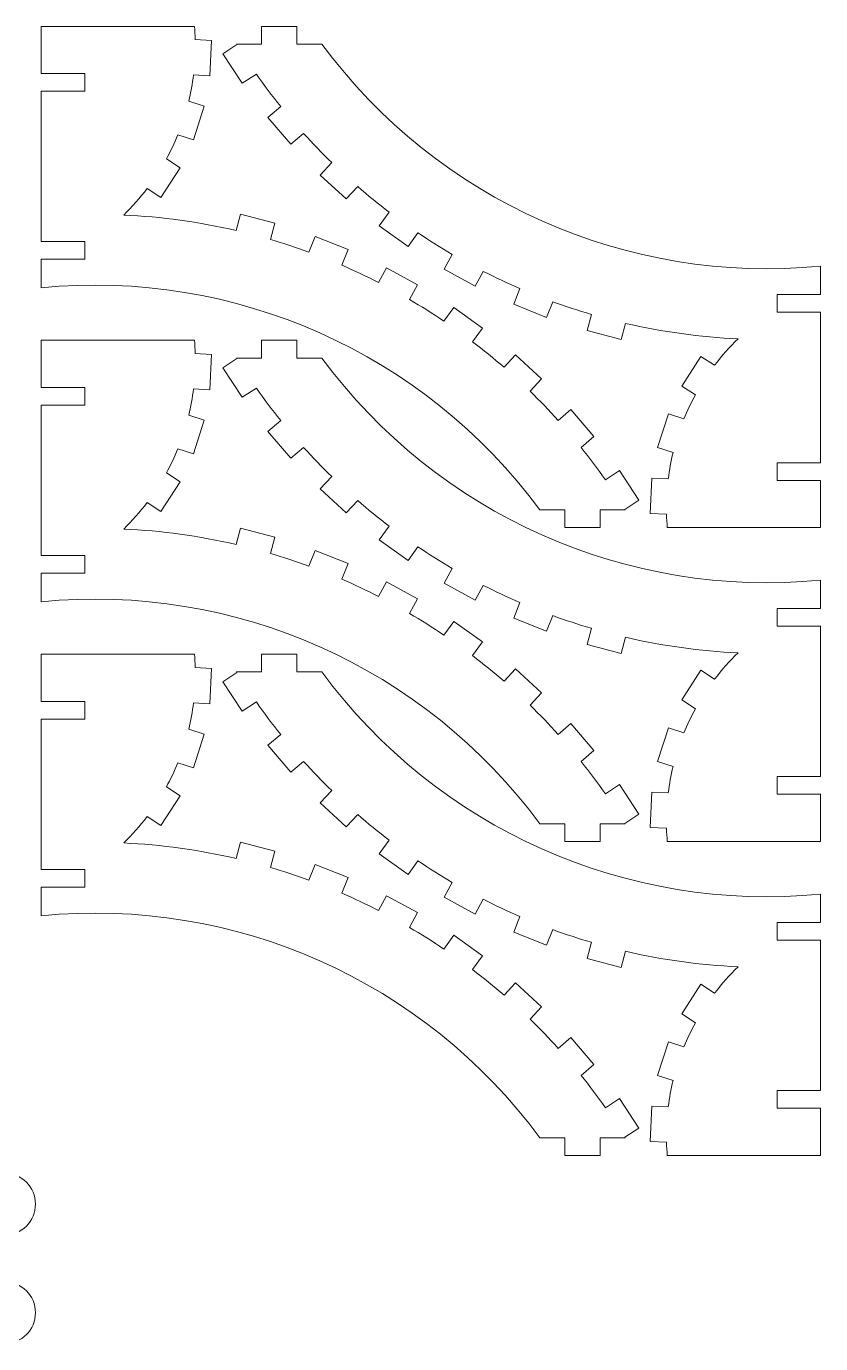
# Model space of a CAD drawing. Header units: millimetres. Extents: x -337 to 336, y -261 to 261.
# Drawn here: x 201.3 to 335.9, y 37.5 to 260.9 of the extents above; entities that cross this region are included whole.
import ezdxf

# ---------------------------------------------------------------- set-up
doc = ezdxf.new("R2010")
doc.units = ezdxf.units.MM
doc.header["$MEASUREMENT"] = 0
doc.layers.add('Camada 1', color=7, linetype='Continuous')

msp = doc.modelspace()

# ---------------------------------------------------------------- linework, layer by layer
at = {"layer": 'Camada 1', "lineweight": 20}
for points, knots in [([(203.7698, 216.5331), (236.6168, 219.7609), (268.7359, 205.4505), (288.3023, 178.8705), (288.3023, 178.8705), (288.3023, 178.8705), (292.5361, 178.8705), (292.5361, 178.8705), (292.5361, 178.8705), (292.5361, 178.8705), (292.5361, 175.8705), (292.5361, 175.8705), (292.5361, 175.8705), (292.5361, 175.8705), (298.5361, 175.8705), (298.5361, 175.8705), (298.5361, 175.8705), (298.5361, 175.8705), (298.5361, 178.8705), (298.5361, 178.8705), (298.5361, 178.8705), (298.5361, 178.8705), (302.7698, 178.8705), (302.7698, 178.8705), (302.7698, 178.8705), (302.7698, 178.8705), (302.7214, 178.9489), (302.7214, 178.9489), (302.7214, 178.9489), (302.7214, 178.9489), (305.1076, 180.5209), (305.1076, 180.5209), (305.1076, 180.5209), (305.1076, 180.5209), (301.8067, 185.5313), (301.8067, 185.5313), (301.8067, 185.5313), (301.8067, 185.5313), (299.4205, 183.9593), (299.4205, 183.9593), (299.4205, 183.9593), (298.1061, 185.836), (296.7311, 187.6694), (295.2974, 189.4567), (295.2974, 189.4567), (295.2974, 189.4567), (297.4748, 191.3073), (297.4748, 191.3073), (297.4748, 191.3073), (297.4748, 191.3073), (293.5891, 195.8791), (293.5891, 195.8791), (293.5891, 195.8791), (293.5891, 195.8791), (291.4117, 194.0285), (291.4117, 194.0285), (291.4117, 194.0285), (289.8789, 195.7314), (288.2911, 197.384), (286.6508, 198.9837), (286.6508, 198.9837), (286.6508, 198.9837), (288.5869, 201.0853), (288.5869, 201.0853), (288.5869, 201.0853), (288.5869, 201.0853), (284.1741, 205.1506), (284.1741, 205.1506), (284.1741, 205.1506), (284.1741, 205.1506), (282.2379, 203.049), (282.2379, 203.049), (282.2379, 203.049), (280.5094, 204.5529), (278.7324, 206.0002), (276.9097, 207.3885), (276.9097, 207.3885), (276.9097, 207.3885), (278.5759, 209.7099), (278.5759, 209.7099), (278.5759, 209.7099), (278.5759, 209.7099), (273.7014, 213.2084), (273.7014, 213.2084), (273.7014, 213.2084), (273.7014, 213.2084), (272.0353, 210.887), (272.0353, 210.887), (272.0353, 210.887), (270.1367, 212.1695), (268.1969, 213.3899), (266.2189, 214.5463), (266.2189, 214.5463), (266.2189, 214.5463), (267.5904, 217.0531), (267.5904, 217.0531), (267.5904, 217.0531), (267.5904, 217.0531), (262.3266, 219.9329), (262.3266, 219.9329), (262.3266, 219.9329), (262.3266, 219.9329), (260.9551, 217.426), (260.9551, 217.426), (260.9551, 217.426), (258.9147, 218.4682), (256.8408, 219.4436), (254.7369, 220.3508), (254.7369, 220.3508), (254.7369, 220.3508), (255.7934, 223.0059), (255.7934, 223.0059), (255.7934, 223.0059), (255.7934, 223.0059), (250.2185, 225.2241), (250.2185, 225.2241), (250.2185, 225.2241), (250.2185, 225.2241), (249.162, 222.5691), (249.162, 222.5691), (249.162, 222.5691), (247.01, 223.3554), (244.8329, 224.0714), (242.6343, 224.716), (242.6343, 224.716), (242.6343, 224.716), (243.36, 227.4798), (243.36, 227.4798), (243.36, 227.4798), (243.36, 227.4798), (237.5568, 229.0037), (237.5568, 229.0037), (237.5568, 229.0037), (237.5568, 229.0037), (236.831, 226.2399), (236.831, 226.2399), (236.831, 226.2399), (230.5706, 227.695), (224.1904, 228.5755), (217.7698, 228.8705), (217.7698, 228.8705), (219.2013, 230.2603), (220.5268, 231.7553), (221.7352, 233.3429), (221.7352, 233.3429), (221.7352, 233.3429), (224.0561, 231.8371), (224.0561, 231.8371), (224.0561, 231.8371), (224.0561, 231.8371), (227.3218, 236.8705), (227.3218, 236.8705), (227.3218, 236.8705), (227.3218, 236.8705), (225.0009, 238.3763), (225.0009, 238.3763), (225.0009, 238.3763), (225.7247, 239.7), (226.3732, 241.0635), (226.943, 242.4604), (226.943, 242.4604), (226.943, 242.4604), (229.5759, 241.6104), (229.5759, 241.6104), (229.5759, 241.6104), (229.5759, 241.6104), (231.4191, 247.3203), (231.4191, 247.3203), (231.4191, 247.3203), (231.4191, 247.3203), (228.7863, 248.1702), (228.7863, 248.1702), (228.7863, 248.1702), (229.1408, 249.6366), (229.4121, 251.1219), (229.5988, 252.619), (229.5988, 252.619), (229.5988, 252.619), (232.3621, 252.4834), (232.3621, 252.4834), (232.3621, 252.4834), (232.3621, 252.4834), (232.656, 258.4762), (232.656, 258.4762), (232.656, 258.4762), (232.656, 258.4762), (229.8927, 258.6118), (229.8927, 258.6118), (229.8927, 258.6118), (229.873, 259.3657), (229.8321, 260.1189), (229.7698, 260.8705), (229.7698, 260.8705), (229.7698, 260.8705), (203.7698, 260.8705), (203.7698, 260.8705), (203.7698, 260.8705), (203.7698, 260.8705), (203.7698, 252.8705), (203.7698, 252.8705), (203.7698, 252.8705), (203.7698, 252.8705), (211.1592, 252.8705), (211.1592, 252.8705), (211.1592, 252.8705), (211.1592, 252.8705), (211.1592, 249.8705), (211.1592, 249.8705), (211.1592, 249.8705), (211.1592, 249.8705), (203.7698, 249.8705), (203.7698, 249.8705), (203.7698, 249.8705), (203.7698, 246.4988), (203.7698, 243.1271), (203.7698, 239.7554), (203.7698, 239.7554), (203.7698, 239.7554), (203.7698, 234.4753), (203.7698, 234.4753), (203.7698, 234.4753), (203.7698, 234.4753), (203.7698, 233.3263), (203.7698, 233.3263), (203.7698, 233.3263), (203.7698, 233.3263), (203.7698, 229.7369), (203.7698, 229.7369), (203.7698, 229.7369), (203.7698, 229.7369), (203.7698, 228.5487), (203.7698, 228.5487), (203.7698, 228.5487), (203.7698, 228.5487), (203.7698, 227.188), (203.7698, 227.188), (203.7698, 227.188), (203.7698, 227.188), (203.7698, 225.3094), (203.7698, 225.3094), (203.7698, 225.3094), (203.7698, 225.3094), (203.7698, 224.3705), (203.7698, 224.3705), (203.7698, 224.3705), (203.7698, 224.3705), (211.1592, 224.3705), (211.1592, 224.3705), (211.1592, 224.3705), (211.1592, 224.3705), (211.1592, 221.3705), (211.1592, 221.3705), (211.1592, 221.3705), (211.1592, 221.3705), (203.7698, 221.3705), (203.7698, 221.3705), (203.7698, 221.3705), (203.7698, 221.3705), (203.7698, 216.5331), (203.7698, 216.5331)], [0, 0, 0, 0, 0.01515152, 0.01515152, 0.01515152, 0.01515152, 0.03030303, 0.03030303, 0.03030303, 0.03030303, 0.04545455, 0.04545455, 0.04545455, 0.04545455, 0.06060606, 0.06060606, 0.06060606, 0.06060606, 0.07575758, 0.07575758, 0.07575758, 0.07575758, 0.09090909, 0.09090909, 0.09090909, 0.09090909, 0.10606061, 0.10606061, 0.10606061, 0.10606061, 0.12121212, 0.12121212, 0.12121212, 0.12121212, 0.13636364, 0.13636364, 0.13636364, 0.13636364, 0.15151515, 0.15151515, 0.15151515, 0.15151515, 0.16666667, 0.16666667, 0.16666667, 0.16666667, 0.18181818, 0.18181818, 0.18181818, 0.18181818, 0.1969697, 0.1969697, 0.1969697, 0.1969697, 0.21212121, 0.21212121, 0.21212121, 0.21212121, 0.22727273, 0.22727273, 0.22727273, 0.22727273, 0.24242424, 0.24242424, 0.24242424, 0.24242424, 0.25757576, 0.25757576, 0.25757576, 0.25757576, 0.27272727, 0.27272727, 0.27272727, 0.27272727, 0.28787879, 0.28787879, 0.28787879, 0.28787879, 0.3030303, 0.3030303, 0.3030303, 0.3030303, 0.31818182, 0.31818182, 0.31818182, 0.31818182, 0.33333333, 0.33333333, 0.33333333, 0.33333333, 0.34848485, 0.34848485, 0.34848485, 0.34848485, 0.36363636, 0.36363636, 0.36363636, 0.36363636, 0.37878788, 0.37878788, 0.37878788, 0.37878788, 0.39393939, 0.39393939, 0.39393939, 0.39393939, 0.40909091, 0.40909091, 0.40909091, 0.40909091, 0.42424242, 0.42424242, 0.42424242, 0.42424242, 0.43939394, 0.43939394, 0.43939394, 0.43939394, 0.45454545, 0.45454545, 0.45454545, 0.45454545, 0.46969697, 0.46969697, 0.46969697, 0.46969697, 0.48484848, 0.48484848, 0.48484848, 0.48484848, 0.5, 0.5, 0.5, 0.5, 0.51515152, 0.51515152, 0.51515152, 0.51515152, 0.53030303, 0.53030303, 0.53030303, 0.53030303, 0.54545455, 0.54545455, 0.54545455, 0.54545455, 0.56060606, 0.56060606, 0.56060606, 0.56060606, 0.57575758, 0.57575758, 0.57575758, 0.57575758, 0.59090909, 0.59090909, 0.59090909, 0.59090909, 0.60606061, 0.60606061, 0.60606061, 0.60606061, 0.62121212, 0.62121212, 0.62121212, 0.62121212, 0.63636364, 0.63636364, 0.63636364, 0.63636364, 0.65151515, 0.65151515, 0.65151515, 0.65151515, 0.66666667, 0.66666667, 0.66666667, 0.66666667, 0.68181818, 0.68181818, 0.68181818, 0.68181818, 0.6969697, 0.6969697, 0.6969697, 0.6969697, 0.71212121, 0.71212121, 0.71212121, 0.71212121, 0.72727273, 0.72727273, 0.72727273, 0.72727273, 0.74242424, 0.74242424, 0.74242424, 0.74242424, 0.75757576, 0.75757576, 0.75757576, 0.75757576, 0.77272727, 0.77272727, 0.77272727, 0.77272727, 0.78787879, 0.78787879, 0.78787879, 0.78787879, 0.8030303, 0.8030303, 0.8030303, 0.8030303, 0.81818182, 0.81818182, 0.81818182, 0.81818182, 0.83333333, 0.83333333, 0.83333333, 0.83333333, 0.84848485, 0.84848485, 0.84848485, 0.84848485, 0.86363636, 0.86363636, 0.86363636, 0.86363636, 0.87878788, 0.87878788, 0.87878788, 0.87878788, 0.89393939, 0.89393939, 0.89393939, 0.89393939, 0.90909091, 0.90909091, 0.90909091, 0.90909091, 0.92424242, 0.92424242, 0.92424242, 0.92424242, 0.93939394, 0.93939394, 0.93939394, 0.93939394, 0.95454545, 0.95454545, 0.95454545, 0.95454545, 0.96969697, 0.96969697, 0.96969697, 0.96969697, 1, 1, 1, 1]), ([(335.9052, 220.2079), (303.0582, 216.9801), (270.9391, 231.2905), (251.3727, 257.8705), (251.3727, 257.8705), (251.3727, 257.8705), (247.1389, 257.8705), (247.1389, 257.8705), (247.1389, 257.8705), (247.1389, 257.8705), (247.1389, 260.8705), (247.1389, 260.8705), (247.1389, 260.8705), (247.1389, 260.8705), (241.1389, 260.8705), (241.1389, 260.8705), (241.1389, 260.8705), (241.1389, 260.8705), (241.1389, 257.8705), (241.1389, 257.8705), (241.1389, 257.8705), (241.1389, 257.8705), (236.9052, 257.8705), (236.9052, 257.8705), (236.9052, 257.8705), (236.9052, 257.8705), (236.9536, 257.7921), (236.9536, 257.7921), (236.9536, 257.7921), (236.9536, 257.7921), (234.5674, 256.2201), (234.5674, 256.2201), (234.5674, 256.2201), (234.5674, 256.2201), (237.8683, 251.2097), (237.8683, 251.2097), (237.8683, 251.2097), (237.8683, 251.2097), (240.2545, 252.7817), (240.2545, 252.7817), (240.2545, 252.7817), (241.5689, 250.905), (242.9439, 249.0716), (244.3776, 247.2843), (244.3776, 247.2843), (244.3776, 247.2843), (242.2002, 245.4337), (242.2002, 245.4337), (242.2002, 245.4337), (242.2002, 245.4337), (246.0859, 240.8619), (246.0859, 240.8619), (246.0859, 240.8619), (246.0859, 240.8619), (248.2633, 242.7125), (248.2633, 242.7125), (248.2633, 242.7125), (249.7961, 241.0096), (251.3839, 239.357), (253.0242, 237.7573), (253.0242, 237.7573), (253.0242, 237.7573), (251.0881, 235.6557), (251.0881, 235.6557), (251.0881, 235.6557), (251.0881, 235.6557), (255.5009, 231.5904), (255.5009, 231.5904), (255.5009, 231.5904), (255.5009, 231.5904), (257.4371, 233.692), (257.4371, 233.692), (257.4371, 233.692), (259.1656, 232.1881), (260.9426, 230.7408), (262.7653, 229.3525), (262.7653, 229.3525), (262.7653, 229.3525), (261.0991, 227.0311), (261.0991, 227.0311), (261.0991, 227.0311), (261.0991, 227.0311), (265.9736, 223.5326), (265.9736, 223.5326), (265.9736, 223.5326), (265.9736, 223.5326), (267.6397, 225.854), (267.6397, 225.854), (267.6397, 225.854), (269.5383, 224.5715), (271.4781, 223.3511), (273.4561, 222.1947), (273.4561, 222.1947), (273.4561, 222.1947), (272.0846, 219.6879), (272.0846, 219.6879), (272.0846, 219.6879), (272.0846, 219.6879), (277.3484, 216.8081), (277.3484, 216.8081), (277.3484, 216.8081), (277.3484, 216.8081), (278.7199, 219.315), (278.7199, 219.315), (278.7199, 219.315), (280.7603, 218.2728), (282.8342, 217.2974), (284.9381, 216.3902), (284.9381, 216.3902), (284.9381, 216.3902), (283.8816, 213.7351), (283.8816, 213.7351), (283.8816, 213.7351), (283.8816, 213.7351), (289.4565, 211.5169), (289.4565, 211.5169), (289.4565, 211.5169), (289.4565, 211.5169), (290.513, 214.1719), (290.513, 214.1719), (290.513, 214.1719), (292.665, 213.3856), (294.8421, 212.6696), (297.0407, 212.025), (297.0407, 212.025), (297.0407, 212.025), (296.315, 209.2612), (296.315, 209.2612), (296.315, 209.2612), (296.315, 209.2612), (302.1182, 207.7373), (302.1182, 207.7373), (302.1182, 207.7373), (302.1182, 207.7373), (302.844, 210.5011), (302.844, 210.5011), (302.844, 210.5011), (309.1044, 209.046), (315.4846, 208.1655), (321.9052, 207.8705), (321.9052, 207.8705), (320.4737, 206.4807), (319.1482, 204.9857), (317.9398, 203.3981), (317.9398, 203.3981), (317.9398, 203.3981), (315.6189, 204.9039), (315.6189, 204.9039), (315.6189, 204.9039), (315.6189, 204.9039), (312.3532, 199.8705), (312.3532, 199.8705), (312.3532, 199.8705), (312.3532, 199.8705), (314.6741, 198.3647), (314.6741, 198.3647), (314.6741, 198.3647), (313.9503, 197.041), (313.3018, 195.6775), (312.732, 194.2806), (312.732, 194.2806), (312.732, 194.2806), (310.0991, 195.1306), (310.0991, 195.1306), (310.0991, 195.1306), (310.0991, 195.1306), (308.2559, 189.4207), (308.2559, 189.4207), (308.2559, 189.4207), (308.2559, 189.4207), (310.8887, 188.5708), (310.8887, 188.5708), (310.8887, 188.5708), (310.5342, 187.1044), (310.2629, 185.6191), (310.0762, 184.122), (310.0762, 184.122), (310.0762, 184.122), (307.3129, 184.2576), (307.3129, 184.2576), (307.3129, 184.2576), (307.3129, 184.2576), (307.019, 178.2648), (307.019, 178.2648), (307.019, 178.2648), (307.019, 178.2648), (309.7823, 178.1292), (309.7823, 178.1292), (309.7823, 178.1292), (309.802, 177.3753), (309.8429, 176.6221), (309.9052, 175.8705), (309.9052, 175.8705), (309.9052, 175.8705), (335.9052, 175.8705), (335.9052, 175.8705), (335.9052, 175.8705), (335.9052, 175.8705), (335.9052, 183.8705), (335.9052, 183.8705), (335.9052, 183.8705), (335.9052, 183.8705), (328.5158, 183.8705), (328.5158, 183.8705), (328.5158, 183.8705), (328.5158, 183.8705), (328.5158, 186.8705), (328.5158, 186.8705), (328.5158, 186.8705), (328.5158, 186.8705), (335.9052, 186.8705), (335.9052, 186.8705), (335.9052, 186.8705), (335.9052, 186.8705), (335.9052, 188.8082), (335.9052, 188.8082), (335.9052, 188.8082), (335.9052, 188.8082), (335.9052, 192.0075), (335.9052, 192.0075), (335.9052, 192.0075), (335.9052, 192.0075), (335.9052, 193.2245), (335.9052, 193.2245), (335.9052, 193.2245), (335.9052, 193.2245), (335.9052, 194.1545), (335.9052, 194.1545), (335.9052, 194.1545), (335.9052, 194.1545), (335.9052, 199.6842), (335.9052, 199.6842), (335.9052, 199.6842), (335.9052, 199.6842), (335.9052, 201.3246), (335.9052, 201.3246), (335.9052, 201.3246), (335.9052, 201.3246), (335.9052, 207.1983), (335.9052, 207.1983), (335.9052, 207.1983), (335.9052, 207.1983), (335.9052, 212.3705), (335.9052, 212.3705), (335.9052, 212.3705), (335.9052, 212.3705), (328.5158, 212.3705), (328.5158, 212.3705), (328.5158, 212.3705), (328.5158, 212.3705), (328.5158, 215.3705), (328.5158, 215.3705), (328.5158, 215.3705), (328.5158, 215.3705), (335.9052, 215.3705), (335.9052, 215.3705), (335.9052, 215.3705), (335.9052, 215.3705), (335.9052, 220.2079), (335.9052, 220.2079)], [0, 0, 0, 0, 0.01515152, 0.01515152, 0.01515152, 0.01515152, 0.03030303, 0.03030303, 0.03030303, 0.03030303, 0.04545455, 0.04545455, 0.04545455, 0.04545455, 0.06060606, 0.06060606, 0.06060606, 0.06060606, 0.07575758, 0.07575758, 0.07575758, 0.07575758, 0.09090909, 0.09090909, 0.09090909, 0.09090909, 0.10606061, 0.10606061, 0.10606061, 0.10606061, 0.12121212, 0.12121212, 0.12121212, 0.12121212, 0.13636364, 0.13636364, 0.13636364, 0.13636364, 0.15151515, 0.15151515, 0.15151515, 0.15151515, 0.16666667, 0.16666667, 0.16666667, 0.16666667, 0.18181818, 0.18181818, 0.18181818, 0.18181818, 0.1969697, 0.1969697, 0.1969697, 0.1969697, 0.21212121, 0.21212121, 0.21212121, 0.21212121, 0.22727273, 0.22727273, 0.22727273, 0.22727273, 0.24242424, 0.24242424, 0.24242424, 0.24242424, 0.25757576, 0.25757576, 0.25757576, 0.25757576, 0.27272727, 0.27272727, 0.27272727, 0.27272727, 0.28787879, 0.28787879, 0.28787879, 0.28787879, 0.3030303, 0.3030303, 0.3030303, 0.3030303, 0.31818182, 0.31818182, 0.31818182, 0.31818182, 0.33333333, 0.33333333, 0.33333333, 0.33333333, 0.34848485, 0.34848485, 0.34848485, 0.34848485, 0.36363636, 0.36363636, 0.36363636, 0.36363636, 0.37878788, 0.37878788, 0.37878788, 0.37878788, 0.39393939, 0.39393939, 0.39393939, 0.39393939, 0.40909091, 0.40909091, 0.40909091, 0.40909091, 0.42424242, 0.42424242, 0.42424242, 0.42424242, 0.43939394, 0.43939394, 0.43939394, 0.43939394, 0.45454545, 0.45454545, 0.45454545, 0.45454545, 0.46969697, 0.46969697, 0.46969697, 0.46969697, 0.48484848, 0.48484848, 0.48484848, 0.48484848, 0.5, 0.5, 0.5, 0.5, 0.51515152, 0.51515152, 0.51515152, 0.51515152, 0.53030303, 0.53030303, 0.53030303, 0.53030303, 0.54545455, 0.54545455, 0.54545455, 0.54545455, 0.56060606, 0.56060606, 0.56060606, 0.56060606, 0.57575758, 0.57575758, 0.57575758, 0.57575758, 0.59090909, 0.59090909, 0.59090909, 0.59090909, 0.60606061, 0.60606061, 0.60606061, 0.60606061, 0.62121212, 0.62121212, 0.62121212, 0.62121212, 0.63636364, 0.63636364, 0.63636364, 0.63636364, 0.65151515, 0.65151515, 0.65151515, 0.65151515, 0.66666667, 0.66666667, 0.66666667, 0.66666667, 0.68181818, 0.68181818, 0.68181818, 0.68181818, 0.6969697, 0.6969697, 0.6969697, 0.6969697, 0.71212121, 0.71212121, 0.71212121, 0.71212121, 0.72727273, 0.72727273, 0.72727273, 0.72727273, 0.74242424, 0.74242424, 0.74242424, 0.74242424, 0.75757576, 0.75757576, 0.75757576, 0.75757576, 0.77272727, 0.77272727, 0.77272727, 0.77272727, 0.78787879, 0.78787879, 0.78787879, 0.78787879, 0.8030303, 0.8030303, 0.8030303, 0.8030303, 0.81818182, 0.81818182, 0.81818182, 0.81818182, 0.83333333, 0.83333333, 0.83333333, 0.83333333, 0.84848485, 0.84848485, 0.84848485, 0.84848485, 0.86363636, 0.86363636, 0.86363636, 0.86363636, 0.87878788, 0.87878788, 0.87878788, 0.87878788, 0.89393939, 0.89393939, 0.89393939, 0.89393939, 0.90909091, 0.90909091, 0.90909091, 0.90909091, 0.92424242, 0.92424242, 0.92424242, 0.92424242, 0.93939394, 0.93939394, 0.93939394, 0.93939394, 0.95454545, 0.95454545, 0.95454545, 0.95454545, 0.96969697, 0.96969697, 0.96969697, 0.96969697, 1, 1, 1, 1]), ([(203.7698, 163.2831), (236.6168, 166.5109), (268.7359, 152.2005), (288.3023, 125.6205), (288.3023, 125.6205), (288.3023, 125.6205), (292.5361, 125.6205), (292.5361, 125.6205), (292.5361, 125.6205), (292.5361, 125.6205), (292.5361, 122.6205), (292.5361, 122.6205), (292.5361, 122.6205), (292.5361, 122.6205), (298.5361, 122.6205), (298.5361, 122.6205), (298.5361, 122.6205), (298.5361, 122.6205), (298.5361, 125.6205), (298.5361, 125.6205), (298.5361, 125.6205), (298.5361, 125.6205), (302.7698, 125.6205), (302.7698, 125.6205), (302.7698, 125.6205), (302.7698, 125.6205), (302.7214, 125.6989), (302.7214, 125.6989), (302.7214, 125.6989), (302.7214, 125.6989), (305.1076, 127.2709), (305.1076, 127.2709), (305.1076, 127.2709), (305.1076, 127.2709), (301.8067, 132.2813), (301.8067, 132.2813), (301.8067, 132.2813), (301.8067, 132.2813), (299.4205, 130.7093), (299.4205, 130.7093), (299.4205, 130.7093), (298.1061, 132.586), (296.7311, 134.4194), (295.2974, 136.2067), (295.2974, 136.2067), (295.2974, 136.2067), (297.4748, 138.0573), (297.4748, 138.0573), (297.4748, 138.0573), (297.4748, 138.0573), (293.5891, 142.6291), (293.5891, 142.6291), (293.5891, 142.6291), (293.5891, 142.6291), (291.4117, 140.7785), (291.4117, 140.7785), (291.4117, 140.7785), (289.8789, 142.4814), (288.2911, 144.134), (286.6508, 145.7337), (286.6508, 145.7337), (286.6508, 145.7337), (288.5869, 147.8353), (288.5869, 147.8353), (288.5869, 147.8353), (288.5869, 147.8353), (284.1741, 151.9006), (284.1741, 151.9006), (284.1741, 151.9006), (284.1741, 151.9006), (282.2379, 149.799), (282.2379, 149.799), (282.2379, 149.799), (280.5094, 151.3029), (278.7324, 152.7502), (276.9097, 154.1385), (276.9097, 154.1385), (276.9097, 154.1385), (278.5759, 156.4599), (278.5759, 156.4599), (278.5759, 156.4599), (278.5759, 156.4599), (273.7014, 159.9584), (273.7014, 159.9584), (273.7014, 159.9584), (273.7014, 159.9584), (272.0353, 157.637), (272.0353, 157.637), (272.0353, 157.637), (270.1367, 158.9195), (268.1969, 160.1399), (266.2189, 161.2963), (266.2189, 161.2963), (266.2189, 161.2963), (267.5904, 163.8031), (267.5904, 163.8031), (267.5904, 163.8031), (267.5904, 163.8031), (262.3266, 166.6829), (262.3266, 166.6829), (262.3266, 166.6829), (262.3266, 166.6829), (260.9551, 164.176), (260.9551, 164.176), (260.9551, 164.176), (258.9147, 165.2182), (256.8408, 166.1936), (254.7369, 167.1008), (254.7369, 167.1008), (254.7369, 167.1008), (255.7934, 169.7559), (255.7934, 169.7559), (255.7934, 169.7559), (255.7934, 169.7559), (250.2185, 171.9741), (250.2185, 171.9741), (250.2185, 171.9741), (250.2185, 171.9741), (249.162, 169.3191), (249.162, 169.3191), (249.162, 169.3191), (247.01, 170.1054), (244.8329, 170.8214), (242.6343, 171.466), (242.6343, 171.466), (242.6343, 171.466), (243.36, 174.2298), (243.36, 174.2298), (243.36, 174.2298), (243.36, 174.2298), (237.5568, 175.7537), (237.5568, 175.7537), (237.5568, 175.7537), (237.5568, 175.7537), (236.831, 172.9899), (236.831, 172.9899), (236.831, 172.9899), (230.5706, 174.445), (224.1904, 175.3255), (217.7698, 175.6205), (217.7698, 175.6205), (219.2013, 177.0103), (220.5268, 178.5053), (221.7352, 180.0929), (221.7352, 180.0929), (221.7352, 180.0929), (224.0561, 178.5871), (224.0561, 178.5871), (224.0561, 178.5871), (224.0561, 178.5871), (227.3218, 183.6205), (227.3218, 183.6205), (227.3218, 183.6205), (227.3218, 183.6205), (225.0009, 185.1263), (225.0009, 185.1263), (225.0009, 185.1263), (225.7247, 186.45), (226.3732, 187.8135), (226.943, 189.2104), (226.943, 189.2104), (226.943, 189.2104), (229.5759, 188.3604), (229.5759, 188.3604), (229.5759, 188.3604), (229.5759, 188.3604), (231.4191, 194.0703), (231.4191, 194.0703), (231.4191, 194.0703), (231.4191, 194.0703), (228.7863, 194.9202), (228.7863, 194.9202), (228.7863, 194.9202), (229.1408, 196.3866), (229.4121, 197.8719), (229.5988, 199.369), (229.5988, 199.369), (229.5988, 199.369), (232.3621, 199.2334), (232.3621, 199.2334), (232.3621, 199.2334), (232.3621, 199.2334), (232.656, 205.2262), (232.656, 205.2262), (232.656, 205.2262), (232.656, 205.2262), (229.8927, 205.3618), (229.8927, 205.3618), (229.8927, 205.3618), (229.873, 206.1157), (229.8321, 206.8689), (229.7698, 207.6205), (229.7698, 207.6205), (229.7698, 207.6205), (203.7698, 207.6205), (203.7698, 207.6205), (203.7698, 207.6205), (203.7698, 207.6205), (203.7698, 199.6205), (203.7698, 199.6205), (203.7698, 199.6205), (203.7698, 199.6205), (211.1592, 199.6205), (211.1592, 199.6205), (211.1592, 199.6205), (211.1592, 199.6205), (211.1592, 196.6205), (211.1592, 196.6205), (211.1592, 196.6205), (211.1592, 196.6205), (203.7698, 196.6205), (203.7698, 196.6205), (203.7698, 196.6205), (203.7698, 193.2488), (203.7698, 189.8771), (203.7698, 186.5054), (203.7698, 186.5054), (203.7698, 186.5054), (203.7698, 181.2253), (203.7698, 181.2253), (203.7698, 181.2253), (203.7698, 181.2253), (203.7698, 180.0763), (203.7698, 180.0763), (203.7698, 180.0763), (203.7698, 180.0763), (203.7698, 176.4869), (203.7698, 176.4869), (203.7698, 176.4869), (203.7698, 176.4869), (203.7698, 175.2987), (203.7698, 175.2987), (203.7698, 175.2987), (203.7698, 175.2987), (203.7698, 173.938), (203.7698, 173.938), (203.7698, 173.938), (203.7698, 173.938), (203.7698, 172.0594), (203.7698, 172.0594), (203.7698, 172.0594), (203.7698, 172.0594), (203.7698, 171.1205), (203.7698, 171.1205), (203.7698, 171.1205), (203.7698, 171.1205), (211.1592, 171.1205), (211.1592, 171.1205), (211.1592, 171.1205), (211.1592, 171.1205), (211.1592, 168.1205), (211.1592, 168.1205), (211.1592, 168.1205), (211.1592, 168.1205), (203.7698, 168.1205), (203.7698, 168.1205), (203.7698, 168.1205), (203.7698, 168.1205), (203.7698, 163.2831), (203.7698, 163.2831)], [0, 0, 0, 0, 0.01515152, 0.01515152, 0.01515152, 0.01515152, 0.03030303, 0.03030303, 0.03030303, 0.03030303, 0.04545455, 0.04545455, 0.04545455, 0.04545455, 0.06060606, 0.06060606, 0.06060606, 0.06060606, 0.07575758, 0.07575758, 0.07575758, 0.07575758, 0.09090909, 0.09090909, 0.09090909, 0.09090909, 0.10606061, 0.10606061, 0.10606061, 0.10606061, 0.12121212, 0.12121212, 0.12121212, 0.12121212, 0.13636364, 0.13636364, 0.13636364, 0.13636364, 0.15151515, 0.15151515, 0.15151515, 0.15151515, 0.16666667, 0.16666667, 0.16666667, 0.16666667, 0.18181818, 0.18181818, 0.18181818, 0.18181818, 0.1969697, 0.1969697, 0.1969697, 0.1969697, 0.21212121, 0.21212121, 0.21212121, 0.21212121, 0.22727273, 0.22727273, 0.22727273, 0.22727273, 0.24242424, 0.24242424, 0.24242424, 0.24242424, 0.25757576, 0.25757576, 0.25757576, 0.25757576, 0.27272727, 0.27272727, 0.27272727, 0.27272727, 0.28787879, 0.28787879, 0.28787879, 0.28787879, 0.3030303, 0.3030303, 0.3030303, 0.3030303, 0.31818182, 0.31818182, 0.31818182, 0.31818182, 0.33333333, 0.33333333, 0.33333333, 0.33333333, 0.34848485, 0.34848485, 0.34848485, 0.34848485, 0.36363636, 0.36363636, 0.36363636, 0.36363636, 0.37878788, 0.37878788, 0.37878788, 0.37878788, 0.39393939, 0.39393939, 0.39393939, 0.39393939, 0.40909091, 0.40909091, 0.40909091, 0.40909091, 0.42424242, 0.42424242, 0.42424242, 0.42424242, 0.43939394, 0.43939394, 0.43939394, 0.43939394, 0.45454545, 0.45454545, 0.45454545, 0.45454545, 0.46969697, 0.46969697, 0.46969697, 0.46969697, 0.48484848, 0.48484848, 0.48484848, 0.48484848, 0.5, 0.5, 0.5, 0.5, 0.51515152, 0.51515152, 0.51515152, 0.51515152, 0.53030303, 0.53030303, 0.53030303, 0.53030303, 0.54545455, 0.54545455, 0.54545455, 0.54545455, 0.56060606, 0.56060606, 0.56060606, 0.56060606, 0.57575758, 0.57575758, 0.57575758, 0.57575758, 0.59090909, 0.59090909, 0.59090909, 0.59090909, 0.60606061, 0.60606061, 0.60606061, 0.60606061, 0.62121212, 0.62121212, 0.62121212, 0.62121212, 0.63636364, 0.63636364, 0.63636364, 0.63636364, 0.65151515, 0.65151515, 0.65151515, 0.65151515, 0.66666667, 0.66666667, 0.66666667, 0.66666667, 0.68181818, 0.68181818, 0.68181818, 0.68181818, 0.6969697, 0.6969697, 0.6969697, 0.6969697, 0.71212121, 0.71212121, 0.71212121, 0.71212121, 0.72727273, 0.72727273, 0.72727273, 0.72727273, 0.74242424, 0.74242424, 0.74242424, 0.74242424, 0.75757576, 0.75757576, 0.75757576, 0.75757576, 0.77272727, 0.77272727, 0.77272727, 0.77272727, 0.78787879, 0.78787879, 0.78787879, 0.78787879, 0.8030303, 0.8030303, 0.8030303, 0.8030303, 0.81818182, 0.81818182, 0.81818182, 0.81818182, 0.83333333, 0.83333333, 0.83333333, 0.83333333, 0.84848485, 0.84848485, 0.84848485, 0.84848485, 0.86363636, 0.86363636, 0.86363636, 0.86363636, 0.87878788, 0.87878788, 0.87878788, 0.87878788, 0.89393939, 0.89393939, 0.89393939, 0.89393939, 0.90909091, 0.90909091, 0.90909091, 0.90909091, 0.92424242, 0.92424242, 0.92424242, 0.92424242, 0.93939394, 0.93939394, 0.93939394, 0.93939394, 0.95454545, 0.95454545, 0.95454545, 0.95454545, 0.96969697, 0.96969697, 0.96969697, 0.96969697, 1, 1, 1, 1]), ([(335.9052, 166.9579), (303.0582, 163.7301), (270.9391, 178.0405), (251.3727, 204.6205), (251.3727, 204.6205), (251.3727, 204.6205), (247.1389, 204.6205), (247.1389, 204.6205), (247.1389, 204.6205), (247.1389, 204.6205), (247.1389, 207.6205), (247.1389, 207.6205), (247.1389, 207.6205), (247.1389, 207.6205), (241.1389, 207.6205), (241.1389, 207.6205), (241.1389, 207.6205), (241.1389, 207.6205), (241.1389, 204.6205), (241.1389, 204.6205), (241.1389, 204.6205), (241.1389, 204.6205), (236.9052, 204.6205), (236.9052, 204.6205), (236.9052, 204.6205), (236.9052, 204.6205), (236.9536, 204.5421), (236.9536, 204.5421), (236.9536, 204.5421), (236.9536, 204.5421), (234.5674, 202.9701), (234.5674, 202.9701), (234.5674, 202.9701), (234.5674, 202.9701), (237.8683, 197.9597), (237.8683, 197.9597), (237.8683, 197.9597), (237.8683, 197.9597), (240.2545, 199.5317), (240.2545, 199.5317), (240.2545, 199.5317), (241.5689, 197.655), (242.9439, 195.8216), (244.3776, 194.0343), (244.3776, 194.0343), (244.3776, 194.0343), (242.2002, 192.1837), (242.2002, 192.1837), (242.2002, 192.1837), (242.2002, 192.1837), (246.0859, 187.6119), (246.0859, 187.6119), (246.0859, 187.6119), (246.0859, 187.6119), (248.2633, 189.4625), (248.2633, 189.4625), (248.2633, 189.4625), (249.7961, 187.7596), (251.3839, 186.107), (253.0242, 184.5073), (253.0242, 184.5073), (253.0242, 184.5073), (251.0881, 182.4057), (251.0881, 182.4057), (251.0881, 182.4057), (251.0881, 182.4057), (255.5009, 178.3404), (255.5009, 178.3404), (255.5009, 178.3404), (255.5009, 178.3404), (257.4371, 180.442), (257.4371, 180.442), (257.4371, 180.442), (259.1656, 178.9381), (260.9426, 177.4908), (262.7653, 176.1025), (262.7653, 176.1025), (262.7653, 176.1025), (261.0991, 173.7811), (261.0991, 173.7811), (261.0991, 173.7811), (261.0991, 173.7811), (265.9736, 170.2826), (265.9736, 170.2826), (265.9736, 170.2826), (265.9736, 170.2826), (267.6397, 172.604), (267.6397, 172.604), (267.6397, 172.604), (269.5383, 171.3215), (271.4781, 170.1011), (273.4561, 168.9447), (273.4561, 168.9447), (273.4561, 168.9447), (272.0846, 166.4379), (272.0846, 166.4379), (272.0846, 166.4379), (272.0846, 166.4379), (277.3484, 163.5581), (277.3484, 163.5581), (277.3484, 163.5581), (277.3484, 163.5581), (278.7199, 166.065), (278.7199, 166.065), (278.7199, 166.065), (280.7603, 165.0228), (282.8342, 164.0474), (284.9381, 163.1402), (284.9381, 163.1402), (284.9381, 163.1402), (283.8816, 160.4851), (283.8816, 160.4851), (283.8816, 160.4851), (283.8816, 160.4851), (289.4565, 158.2669), (289.4565, 158.2669), (289.4565, 158.2669), (289.4565, 158.2669), (290.513, 160.9219), (290.513, 160.9219), (290.513, 160.9219), (292.665, 160.1356), (294.8421, 159.4196), (297.0407, 158.775), (297.0407, 158.775), (297.0407, 158.775), (296.315, 156.0112), (296.315, 156.0112), (296.315, 156.0112), (296.315, 156.0112), (302.1182, 154.4873), (302.1182, 154.4873), (302.1182, 154.4873), (302.1182, 154.4873), (302.844, 157.2511), (302.844, 157.2511), (302.844, 157.2511), (309.1044, 155.796), (315.4846, 154.9155), (321.9052, 154.6205), (321.9052, 154.6205), (320.4737, 153.2307), (319.1482, 151.7357), (317.9398, 150.1481), (317.9398, 150.1481), (317.9398, 150.1481), (315.6189, 151.6539), (315.6189, 151.6539), (315.6189, 151.6539), (315.6189, 151.6539), (312.3532, 146.6205), (312.3532, 146.6205), (312.3532, 146.6205), (312.3532, 146.6205), (314.6741, 145.1147), (314.6741, 145.1147), (314.6741, 145.1147), (313.9503, 143.791), (313.3018, 142.4275), (312.732, 141.0306), (312.732, 141.0306), (312.732, 141.0306), (310.0991, 141.8806), (310.0991, 141.8806), (310.0991, 141.8806), (310.0991, 141.8806), (308.2559, 136.1707), (308.2559, 136.1707), (308.2559, 136.1707), (308.2559, 136.1707), (310.8887, 135.3208), (310.8887, 135.3208), (310.8887, 135.3208), (310.5342, 133.8544), (310.2629, 132.3691), (310.0762, 130.872), (310.0762, 130.872), (310.0762, 130.872), (307.3129, 131.0076), (307.3129, 131.0076), (307.3129, 131.0076), (307.3129, 131.0076), (307.019, 125.0148), (307.019, 125.0148), (307.019, 125.0148), (307.019, 125.0148), (309.7823, 124.8792), (309.7823, 124.8792), (309.7823, 124.8792), (309.802, 124.1253), (309.8429, 123.3721), (309.9052, 122.6205), (309.9052, 122.6205), (309.9052, 122.6205), (335.9052, 122.6205), (335.9052, 122.6205), (335.9052, 122.6205), (335.9052, 122.6205), (335.9052, 130.6205), (335.9052, 130.6205), (335.9052, 130.6205), (335.9052, 130.6205), (328.5158, 130.6205), (328.5158, 130.6205), (328.5158, 130.6205), (328.5158, 130.6205), (328.5158, 133.6205), (328.5158, 133.6205), (328.5158, 133.6205), (328.5158, 133.6205), (335.9052, 133.6205), (335.9052, 133.6205), (335.9052, 133.6205), (335.9052, 133.6205), (335.9052, 135.5582), (335.9052, 135.5582), (335.9052, 135.5582), (335.9052, 135.5582), (335.9052, 138.7575), (335.9052, 138.7575), (335.9052, 138.7575), (335.9052, 138.7575), (335.9052, 139.9745), (335.9052, 139.9745), (335.9052, 139.9745), (335.9052, 139.9745), (335.9052, 140.9045), (335.9052, 140.9045), (335.9052, 140.9045), (335.9052, 140.9045), (335.9052, 146.4342), (335.9052, 146.4342), (335.9052, 146.4342), (335.9052, 146.4342), (335.9052, 148.0746), (335.9052, 148.0746), (335.9052, 148.0746), (335.9052, 148.0746), (335.9052, 153.9483), (335.9052, 153.9483), (335.9052, 153.9483), (335.9052, 153.9483), (335.9052, 159.1205), (335.9052, 159.1205), (335.9052, 159.1205), (335.9052, 159.1205), (328.5158, 159.1205), (328.5158, 159.1205), (328.5158, 159.1205), (328.5158, 159.1205), (328.5158, 162.1205), (328.5158, 162.1205), (328.5158, 162.1205), (328.5158, 162.1205), (335.9052, 162.1205), (335.9052, 162.1205), (335.9052, 162.1205), (335.9052, 162.1205), (335.9052, 166.9579), (335.9052, 166.9579)], [0, 0, 0, 0, 0.01515152, 0.01515152, 0.01515152, 0.01515152, 0.03030303, 0.03030303, 0.03030303, 0.03030303, 0.04545455, 0.04545455, 0.04545455, 0.04545455, 0.06060606, 0.06060606, 0.06060606, 0.06060606, 0.07575758, 0.07575758, 0.07575758, 0.07575758, 0.09090909, 0.09090909, 0.09090909, 0.09090909, 0.10606061, 0.10606061, 0.10606061, 0.10606061, 0.12121212, 0.12121212, 0.12121212, 0.12121212, 0.13636364, 0.13636364, 0.13636364, 0.13636364, 0.15151515, 0.15151515, 0.15151515, 0.15151515, 0.16666667, 0.16666667, 0.16666667, 0.16666667, 0.18181818, 0.18181818, 0.18181818, 0.18181818, 0.1969697, 0.1969697, 0.1969697, 0.1969697, 0.21212121, 0.21212121, 0.21212121, 0.21212121, 0.22727273, 0.22727273, 0.22727273, 0.22727273, 0.24242424, 0.24242424, 0.24242424, 0.24242424, 0.25757576, 0.25757576, 0.25757576, 0.25757576, 0.27272727, 0.27272727, 0.27272727, 0.27272727, 0.28787879, 0.28787879, 0.28787879, 0.28787879, 0.3030303, 0.3030303, 0.3030303, 0.3030303, 0.31818182, 0.31818182, 0.31818182, 0.31818182, 0.33333333, 0.33333333, 0.33333333, 0.33333333, 0.34848485, 0.34848485, 0.34848485, 0.34848485, 0.36363636, 0.36363636, 0.36363636, 0.36363636, 0.37878788, 0.37878788, 0.37878788, 0.37878788, 0.39393939, 0.39393939, 0.39393939, 0.39393939, 0.40909091, 0.40909091, 0.40909091, 0.40909091, 0.42424242, 0.42424242, 0.42424242, 0.42424242, 0.43939394, 0.43939394, 0.43939394, 0.43939394, 0.45454545, 0.45454545, 0.45454545, 0.45454545, 0.46969697, 0.46969697, 0.46969697, 0.46969697, 0.48484848, 0.48484848, 0.48484848, 0.48484848, 0.5, 0.5, 0.5, 0.5, 0.51515152, 0.51515152, 0.51515152, 0.51515152, 0.53030303, 0.53030303, 0.53030303, 0.53030303, 0.54545455, 0.54545455, 0.54545455, 0.54545455, 0.56060606, 0.56060606, 0.56060606, 0.56060606, 0.57575758, 0.57575758, 0.57575758, 0.57575758, 0.59090909, 0.59090909, 0.59090909, 0.59090909, 0.60606061, 0.60606061, 0.60606061, 0.60606061, 0.62121212, 0.62121212, 0.62121212, 0.62121212, 0.63636364, 0.63636364, 0.63636364, 0.63636364, 0.65151515, 0.65151515, 0.65151515, 0.65151515, 0.66666667, 0.66666667, 0.66666667, 0.66666667, 0.68181818, 0.68181818, 0.68181818, 0.68181818, 0.6969697, 0.6969697, 0.6969697, 0.6969697, 0.71212121, 0.71212121, 0.71212121, 0.71212121, 0.72727273, 0.72727273, 0.72727273, 0.72727273, 0.74242424, 0.74242424, 0.74242424, 0.74242424, 0.75757576, 0.75757576, 0.75757576, 0.75757576, 0.77272727, 0.77272727, 0.77272727, 0.77272727, 0.78787879, 0.78787879, 0.78787879, 0.78787879, 0.8030303, 0.8030303, 0.8030303, 0.8030303, 0.81818182, 0.81818182, 0.81818182, 0.81818182, 0.83333333, 0.83333333, 0.83333333, 0.83333333, 0.84848485, 0.84848485, 0.84848485, 0.84848485, 0.86363636, 0.86363636, 0.86363636, 0.86363636, 0.87878788, 0.87878788, 0.87878788, 0.87878788, 0.89393939, 0.89393939, 0.89393939, 0.89393939, 0.90909091, 0.90909091, 0.90909091, 0.90909091, 0.92424242, 0.92424242, 0.92424242, 0.92424242, 0.93939394, 0.93939394, 0.93939394, 0.93939394, 0.95454545, 0.95454545, 0.95454545, 0.95454545, 0.96969697, 0.96969697, 0.96969697, 0.96969697, 1, 1, 1, 1]), ([(203.7698, 110.0331), (236.6168, 113.2609), (268.7359, 98.9505), (288.3023, 72.3705), (288.3023, 72.3705), (288.3023, 72.3705), (292.5361, 72.3705), (292.5361, 72.3705), (292.5361, 72.3705), (292.5361, 72.3705), (292.5361, 69.3705), (292.5361, 69.3705), (292.5361, 69.3705), (292.5361, 69.3705), (298.5361, 69.3705), (298.5361, 69.3705), (298.5361, 69.3705), (298.5361, 69.3705), (298.5361, 72.3705), (298.5361, 72.3705), (298.5361, 72.3705), (298.5361, 72.3705), (302.7698, 72.3705), (302.7698, 72.3705), (302.7698, 72.3705), (302.7698, 72.3705), (302.7214, 72.4489), (302.7214, 72.4489), (302.7214, 72.4489), (302.7214, 72.4489), (305.1076, 74.0209), (305.1076, 74.0209), (305.1076, 74.0209), (305.1076, 74.0209), (301.8067, 79.0313), (301.8067, 79.0313), (301.8067, 79.0313), (301.8067, 79.0313), (299.4205, 77.4593), (299.4205, 77.4593), (299.4205, 77.4593), (298.1061, 79.336), (296.7311, 81.1694), (295.2974, 82.9567), (295.2974, 82.9567), (295.2974, 82.9567), (297.4748, 84.8073), (297.4748, 84.8073), (297.4748, 84.8073), (297.4748, 84.8073), (293.5891, 89.3791), (293.5891, 89.3791), (293.5891, 89.3791), (293.5891, 89.3791), (291.4117, 87.5285), (291.4117, 87.5285), (291.4117, 87.5285), (289.8789, 89.2314), (288.2911, 90.884), (286.6508, 92.4837), (286.6508, 92.4837), (286.6508, 92.4837), (288.5869, 94.5853), (288.5869, 94.5853), (288.5869, 94.5853), (288.5869, 94.5853), (284.1741, 98.6506), (284.1741, 98.6506), (284.1741, 98.6506), (284.1741, 98.6506), (282.2379, 96.549), (282.2379, 96.549), (282.2379, 96.549), (280.5094, 98.0529), (278.7324, 99.5002), (276.9097, 100.8885), (276.9097, 100.8885), (276.9097, 100.8885), (278.5759, 103.2099), (278.5759, 103.2099), (278.5759, 103.2099), (278.5759, 103.2099), (273.7014, 106.7084), (273.7014, 106.7084), (273.7014, 106.7084), (273.7014, 106.7084), (272.0353, 104.387), (272.0353, 104.387), (272.0353, 104.387), (270.1367, 105.6695), (268.1969, 106.8899), (266.2189, 108.0463), (266.2189, 108.0463), (266.2189, 108.0463), (267.5904, 110.5531), (267.5904, 110.5531), (267.5904, 110.5531), (267.5904, 110.5531), (262.3266, 113.4329), (262.3266, 113.4329), (262.3266, 113.4329), (262.3266, 113.4329), (260.9551, 110.926), (260.9551, 110.926), (260.9551, 110.926), (258.9147, 111.9682), (256.8408, 112.9436), (254.7369, 113.8508), (254.7369, 113.8508), (254.7369, 113.8508), (255.7934, 116.5059), (255.7934, 116.5059), (255.7934, 116.5059), (255.7934, 116.5059), (250.2185, 118.7241), (250.2185, 118.7241), (250.2185, 118.7241), (250.2185, 118.7241), (249.162, 116.0691), (249.162, 116.0691), (249.162, 116.0691), (247.01, 116.8554), (244.8329, 117.5714), (242.6343, 118.216), (242.6343, 118.216), (242.6343, 118.216), (243.36, 120.9798), (243.36, 120.9798), (243.36, 120.9798), (243.36, 120.9798), (237.5568, 122.5037), (237.5568, 122.5037), (237.5568, 122.5037), (237.5568, 122.5037), (236.831, 119.7399), (236.831, 119.7399), (236.831, 119.7399), (230.5706, 121.195), (224.1904, 122.0755), (217.7698, 122.3705), (217.7698, 122.3705), (219.2013, 123.7603), (220.5268, 125.2553), (221.7352, 126.8429), (221.7352, 126.8429), (221.7352, 126.8429), (224.0561, 125.3371), (224.0561, 125.3371), (224.0561, 125.3371), (224.0561, 125.3371), (227.3218, 130.3705), (227.3218, 130.3705), (227.3218, 130.3705), (227.3218, 130.3705), (225.0009, 131.8763), (225.0009, 131.8763), (225.0009, 131.8763), (225.7247, 133.2), (226.3732, 134.5635), (226.943, 135.9604), (226.943, 135.9604), (226.943, 135.9604), (229.5759, 135.1104), (229.5759, 135.1104), (229.5759, 135.1104), (229.5759, 135.1104), (231.4191, 140.8203), (231.4191, 140.8203), (231.4191, 140.8203), (231.4191, 140.8203), (228.7863, 141.6702), (228.7863, 141.6702), (228.7863, 141.6702), (229.1408, 143.1366), (229.4121, 144.6219), (229.5988, 146.119), (229.5988, 146.119), (229.5988, 146.119), (232.3621, 145.9834), (232.3621, 145.9834), (232.3621, 145.9834), (232.3621, 145.9834), (232.656, 151.9762), (232.656, 151.9762), (232.656, 151.9762), (232.656, 151.9762), (229.8927, 152.1118), (229.8927, 152.1118), (229.8927, 152.1118), (229.873, 152.8657), (229.8321, 153.6189), (229.7698, 154.3705), (229.7698, 154.3705), (229.7698, 154.3705), (203.7698, 154.3705), (203.7698, 154.3705), (203.7698, 154.3705), (203.7698, 154.3705), (203.7698, 146.3705), (203.7698, 146.3705), (203.7698, 146.3705), (203.7698, 146.3705), (211.1592, 146.3705), (211.1592, 146.3705), (211.1592, 146.3705), (211.1592, 146.3705), (211.1592, 143.3705), (211.1592, 143.3705), (211.1592, 143.3705), (211.1592, 143.3705), (203.7698, 143.3705), (203.7698, 143.3705), (203.7698, 143.3705), (203.7698, 139.9988), (203.7698, 136.6271), (203.7698, 133.2554), (203.7698, 133.2554), (203.7698, 133.2554), (203.7698, 127.9753), (203.7698, 127.9753), (203.7698, 127.9753), (203.7698, 127.9753), (203.7698, 126.8263), (203.7698, 126.8263), (203.7698, 126.8263), (203.7698, 126.8263), (203.7698, 123.2369), (203.7698, 123.2369), (203.7698, 123.2369), (203.7698, 123.2369), (203.7698, 122.0487), (203.7698, 122.0487), (203.7698, 122.0487), (203.7698, 122.0487), (203.7698, 120.688), (203.7698, 120.688), (203.7698, 120.688), (203.7698, 120.688), (203.7698, 118.8094), (203.7698, 118.8094), (203.7698, 118.8094), (203.7698, 118.8094), (203.7698, 117.8705), (203.7698, 117.8705), (203.7698, 117.8705), (203.7698, 117.8705), (211.1592, 117.8705), (211.1592, 117.8705), (211.1592, 117.8705), (211.1592, 117.8705), (211.1592, 114.8705), (211.1592, 114.8705), (211.1592, 114.8705), (211.1592, 114.8705), (203.7698, 114.8705), (203.7698, 114.8705), (203.7698, 114.8705), (203.7698, 114.8705), (203.7698, 110.0331), (203.7698, 110.0331)], [0, 0, 0, 0, 0.01515152, 0.01515152, 0.01515152, 0.01515152, 0.03030303, 0.03030303, 0.03030303, 0.03030303, 0.04545455, 0.04545455, 0.04545455, 0.04545455, 0.06060606, 0.06060606, 0.06060606, 0.06060606, 0.07575758, 0.07575758, 0.07575758, 0.07575758, 0.09090909, 0.09090909, 0.09090909, 0.09090909, 0.10606061, 0.10606061, 0.10606061, 0.10606061, 0.12121212, 0.12121212, 0.12121212, 0.12121212, 0.13636364, 0.13636364, 0.13636364, 0.13636364, 0.15151515, 0.15151515, 0.15151515, 0.15151515, 0.16666667, 0.16666667, 0.16666667, 0.16666667, 0.18181818, 0.18181818, 0.18181818, 0.18181818, 0.1969697, 0.1969697, 0.1969697, 0.1969697, 0.21212121, 0.21212121, 0.21212121, 0.21212121, 0.22727273, 0.22727273, 0.22727273, 0.22727273, 0.24242424, 0.24242424, 0.24242424, 0.24242424, 0.25757576, 0.25757576, 0.25757576, 0.25757576, 0.27272727, 0.27272727, 0.27272727, 0.27272727, 0.28787879, 0.28787879, 0.28787879, 0.28787879, 0.3030303, 0.3030303, 0.3030303, 0.3030303, 0.31818182, 0.31818182, 0.31818182, 0.31818182, 0.33333333, 0.33333333, 0.33333333, 0.33333333, 0.34848485, 0.34848485, 0.34848485, 0.34848485, 0.36363636, 0.36363636, 0.36363636, 0.36363636, 0.37878788, 0.37878788, 0.37878788, 0.37878788, 0.39393939, 0.39393939, 0.39393939, 0.39393939, 0.40909091, 0.40909091, 0.40909091, 0.40909091, 0.42424242, 0.42424242, 0.42424242, 0.42424242, 0.43939394, 0.43939394, 0.43939394, 0.43939394, 0.45454545, 0.45454545, 0.45454545, 0.45454545, 0.46969697, 0.46969697, 0.46969697, 0.46969697, 0.48484848, 0.48484848, 0.48484848, 0.48484848, 0.5, 0.5, 0.5, 0.5, 0.51515152, 0.51515152, 0.51515152, 0.51515152, 0.53030303, 0.53030303, 0.53030303, 0.53030303, 0.54545455, 0.54545455, 0.54545455, 0.54545455, 0.56060606, 0.56060606, 0.56060606, 0.56060606, 0.57575758, 0.57575758, 0.57575758, 0.57575758, 0.59090909, 0.59090909, 0.59090909, 0.59090909, 0.60606061, 0.60606061, 0.60606061, 0.60606061, 0.62121212, 0.62121212, 0.62121212, 0.62121212, 0.63636364, 0.63636364, 0.63636364, 0.63636364, 0.65151515, 0.65151515, 0.65151515, 0.65151515, 0.66666667, 0.66666667, 0.66666667, 0.66666667, 0.68181818, 0.68181818, 0.68181818, 0.68181818, 0.6969697, 0.6969697, 0.6969697, 0.6969697, 0.71212121, 0.71212121, 0.71212121, 0.71212121, 0.72727273, 0.72727273, 0.72727273, 0.72727273, 0.74242424, 0.74242424, 0.74242424, 0.74242424, 0.75757576, 0.75757576, 0.75757576, 0.75757576, 0.77272727, 0.77272727, 0.77272727, 0.77272727, 0.78787879, 0.78787879, 0.78787879, 0.78787879, 0.8030303, 0.8030303, 0.8030303, 0.8030303, 0.81818182, 0.81818182, 0.81818182, 0.81818182, 0.83333333, 0.83333333, 0.83333333, 0.83333333, 0.84848485, 0.84848485, 0.84848485, 0.84848485, 0.86363636, 0.86363636, 0.86363636, 0.86363636, 0.87878788, 0.87878788, 0.87878788, 0.87878788, 0.89393939, 0.89393939, 0.89393939, 0.89393939, 0.90909091, 0.90909091, 0.90909091, 0.90909091, 0.92424242, 0.92424242, 0.92424242, 0.92424242, 0.93939394, 0.93939394, 0.93939394, 0.93939394, 0.95454545, 0.95454545, 0.95454545, 0.95454545, 0.96969697, 0.96969697, 0.96969697, 0.96969697, 1, 1, 1, 1]), ([(335.9052, 113.7079), (303.0582, 110.4801), (270.9391, 124.7905), (251.3727, 151.3705), (251.3727, 151.3705), (251.3727, 151.3705), (247.1389, 151.3705), (247.1389, 151.3705), (247.1389, 151.3705), (247.1389, 151.3705), (247.1389, 154.3705), (247.1389, 154.3705), (247.1389, 154.3705), (247.1389, 154.3705), (241.1389, 154.3705), (241.1389, 154.3705), (241.1389, 154.3705), (241.1389, 154.3705), (241.1389, 151.3705), (241.1389, 151.3705), (241.1389, 151.3705), (241.1389, 151.3705), (236.9052, 151.3705), (236.9052, 151.3705), (236.9052, 151.3705), (236.9052, 151.3705), (236.9536, 151.2921), (236.9536, 151.2921), (236.9536, 151.2921), (236.9536, 151.2921), (234.5674, 149.7201), (234.5674, 149.7201), (234.5674, 149.7201), (234.5674, 149.7201), (237.8683, 144.7097), (237.8683, 144.7097), (237.8683, 144.7097), (237.8683, 144.7097), (240.2545, 146.2817), (240.2545, 146.2817), (240.2545, 146.2817), (241.5689, 144.405), (242.9439, 142.5716), (244.3776, 140.7843), (244.3776, 140.7843), (244.3776, 140.7843), (242.2002, 138.9337), (242.2002, 138.9337), (242.2002, 138.9337), (242.2002, 138.9337), (246.0859, 134.3619), (246.0859, 134.3619), (246.0859, 134.3619), (246.0859, 134.3619), (248.2633, 136.2125), (248.2633, 136.2125), (248.2633, 136.2125), (249.7961, 134.5096), (251.3839, 132.857), (253.0242, 131.2573), (253.0242, 131.2573), (253.0242, 131.2573), (251.0881, 129.1557), (251.0881, 129.1557), (251.0881, 129.1557), (251.0881, 129.1557), (255.5009, 125.0904), (255.5009, 125.0904), (255.5009, 125.0904), (255.5009, 125.0904), (257.4371, 127.192), (257.4371, 127.192), (257.4371, 127.192), (259.1656, 125.6881), (260.9426, 124.2408), (262.7653, 122.8525), (262.7653, 122.8525), (262.7653, 122.8525), (261.0991, 120.5311), (261.0991, 120.5311), (261.0991, 120.5311), (261.0991, 120.5311), (265.9736, 117.0326), (265.9736, 117.0326), (265.9736, 117.0326), (265.9736, 117.0326), (267.6397, 119.354), (267.6397, 119.354), (267.6397, 119.354), (269.5383, 118.0715), (271.4781, 116.8511), (273.4561, 115.6947), (273.4561, 115.6947), (273.4561, 115.6947), (272.0846, 113.1879), (272.0846, 113.1879), (272.0846, 113.1879), (272.0846, 113.1879), (277.3484, 110.3081), (277.3484, 110.3081), (277.3484, 110.3081), (277.3484, 110.3081), (278.7199, 112.815), (278.7199, 112.815), (278.7199, 112.815), (280.7603, 111.7728), (282.8342, 110.7974), (284.9381, 109.8902), (284.9381, 109.8902), (284.9381, 109.8902), (283.8816, 107.2351), (283.8816, 107.2351), (283.8816, 107.2351), (283.8816, 107.2351), (289.4565, 105.0169), (289.4565, 105.0169), (289.4565, 105.0169), (289.4565, 105.0169), (290.513, 107.6719), (290.513, 107.6719), (290.513, 107.6719), (292.665, 106.8856), (294.8421, 106.1696), (297.0407, 105.525), (297.0407, 105.525), (297.0407, 105.525), (296.315, 102.7612), (296.315, 102.7612), (296.315, 102.7612), (296.315, 102.7612), (302.1182, 101.2373), (302.1182, 101.2373), (302.1182, 101.2373), (302.1182, 101.2373), (302.844, 104.0011), (302.844, 104.0011), (302.844, 104.0011), (309.1044, 102.546), (315.4846, 101.6655), (321.9052, 101.3705), (321.9052, 101.3705), (320.4737, 99.9807), (319.1482, 98.4857), (317.9398, 96.8981), (317.9398, 96.8981), (317.9398, 96.8981), (315.6189, 98.4039), (315.6189, 98.4039), (315.6189, 98.4039), (315.6189, 98.4039), (312.3532, 93.3705), (312.3532, 93.3705), (312.3532, 93.3705), (312.3532, 93.3705), (314.6741, 91.8647), (314.6741, 91.8647), (314.6741, 91.8647), (313.9503, 90.541), (313.3018, 89.1775), (312.732, 87.7806), (312.732, 87.7806), (312.732, 87.7806), (310.0991, 88.6306), (310.0991, 88.6306), (310.0991, 88.6306), (310.0991, 88.6306), (308.2559, 82.9207), (308.2559, 82.9207), (308.2559, 82.9207), (308.2559, 82.9207), (310.8887, 82.0708), (310.8887, 82.0708), (310.8887, 82.0708), (310.5342, 80.6044), (310.2629, 79.1191), (310.0762, 77.622), (310.0762, 77.622), (310.0762, 77.622), (307.3129, 77.7576), (307.3129, 77.7576), (307.3129, 77.7576), (307.3129, 77.7576), (307.019, 71.7648), (307.019, 71.7648), (307.019, 71.7648), (307.019, 71.7648), (309.7823, 71.6292), (309.7823, 71.6292), (309.7823, 71.6292), (309.802, 70.8753), (309.8429, 70.1221), (309.9052, 69.3705), (309.9052, 69.3705), (309.9052, 69.3705), (335.9052, 69.3705), (335.9052, 69.3705), (335.9052, 69.3705), (335.9052, 69.3705), (335.9052, 77.3705), (335.9052, 77.3705), (335.9052, 77.3705), (335.9052, 77.3705), (328.5158, 77.3705), (328.5158, 77.3705), (328.5158, 77.3705), (328.5158, 77.3705), (328.5158, 80.3705), (328.5158, 80.3705), (328.5158, 80.3705), (328.5158, 80.3705), (335.9052, 80.3705), (335.9052, 80.3705), (335.9052, 80.3705), (335.9052, 80.3705), (335.9052, 82.3082), (335.9052, 82.3082), (335.9052, 82.3082), (335.9052, 82.3082), (335.9052, 85.5075), (335.9052, 85.5075), (335.9052, 85.5075), (335.9052, 85.5075), (335.9052, 86.7245), (335.9052, 86.7245), (335.9052, 86.7245), (335.9052, 86.7245), (335.9052, 87.6545), (335.9052, 87.6545), (335.9052, 87.6545), (335.9052, 87.6545), (335.9052, 93.1842), (335.9052, 93.1842), (335.9052, 93.1842), (335.9052, 93.1842), (335.9052, 94.8246), (335.9052, 94.8246), (335.9052, 94.8246), (335.9052, 94.8246), (335.9052, 100.6983), (335.9052, 100.6983), (335.9052, 100.6983), (335.9052, 100.6983), (335.9052, 105.8705), (335.9052, 105.8705), (335.9052, 105.8705), (335.9052, 105.8705), (328.5158, 105.8705), (328.5158, 105.8705), (328.5158, 105.8705), (328.5158, 105.8705), (328.5158, 108.8705), (328.5158, 108.8705), (328.5158, 108.8705), (328.5158, 108.8705), (335.9052, 108.8705), (335.9052, 108.8705), (335.9052, 108.8705), (335.9052, 108.8705), (335.9052, 113.7079), (335.9052, 113.7079)], [0, 0, 0, 0, 0.01515152, 0.01515152, 0.01515152, 0.01515152, 0.03030303, 0.03030303, 0.03030303, 0.03030303, 0.04545455, 0.04545455, 0.04545455, 0.04545455, 0.06060606, 0.06060606, 0.06060606, 0.06060606, 0.07575758, 0.07575758, 0.07575758, 0.07575758, 0.09090909, 0.09090909, 0.09090909, 0.09090909, 0.10606061, 0.10606061, 0.10606061, 0.10606061, 0.12121212, 0.12121212, 0.12121212, 0.12121212, 0.13636364, 0.13636364, 0.13636364, 0.13636364, 0.15151515, 0.15151515, 0.15151515, 0.15151515, 0.16666667, 0.16666667, 0.16666667, 0.16666667, 0.18181818, 0.18181818, 0.18181818, 0.18181818, 0.1969697, 0.1969697, 0.1969697, 0.1969697, 0.21212121, 0.21212121, 0.21212121, 0.21212121, 0.22727273, 0.22727273, 0.22727273, 0.22727273, 0.24242424, 0.24242424, 0.24242424, 0.24242424, 0.25757576, 0.25757576, 0.25757576, 0.25757576, 0.27272727, 0.27272727, 0.27272727, 0.27272727, 0.28787879, 0.28787879, 0.28787879, 0.28787879, 0.3030303, 0.3030303, 0.3030303, 0.3030303, 0.31818182, 0.31818182, 0.31818182, 0.31818182, 0.33333333, 0.33333333, 0.33333333, 0.33333333, 0.34848485, 0.34848485, 0.34848485, 0.34848485, 0.36363636, 0.36363636, 0.36363636, 0.36363636, 0.37878788, 0.37878788, 0.37878788, 0.37878788, 0.39393939, 0.39393939, 0.39393939, 0.39393939, 0.40909091, 0.40909091, 0.40909091, 0.40909091, 0.42424242, 0.42424242, 0.42424242, 0.42424242, 0.43939394, 0.43939394, 0.43939394, 0.43939394, 0.45454545, 0.45454545, 0.45454545, 0.45454545, 0.46969697, 0.46969697, 0.46969697, 0.46969697, 0.48484848, 0.48484848, 0.48484848, 0.48484848, 0.5, 0.5, 0.5, 0.5, 0.51515152, 0.51515152, 0.51515152, 0.51515152, 0.53030303, 0.53030303, 0.53030303, 0.53030303, 0.54545455, 0.54545455, 0.54545455, 0.54545455, 0.56060606, 0.56060606, 0.56060606, 0.56060606, 0.57575758, 0.57575758, 0.57575758, 0.57575758, 0.59090909, 0.59090909, 0.59090909, 0.59090909, 0.60606061, 0.60606061, 0.60606061, 0.60606061, 0.62121212, 0.62121212, 0.62121212, 0.62121212, 0.63636364, 0.63636364, 0.63636364, 0.63636364, 0.65151515, 0.65151515, 0.65151515, 0.65151515, 0.66666667, 0.66666667, 0.66666667, 0.66666667, 0.68181818, 0.68181818, 0.68181818, 0.68181818, 0.6969697, 0.6969697, 0.6969697, 0.6969697, 0.71212121, 0.71212121, 0.71212121, 0.71212121, 0.72727273, 0.72727273, 0.72727273, 0.72727273, 0.74242424, 0.74242424, 0.74242424, 0.74242424, 0.75757576, 0.75757576, 0.75757576, 0.75757576, 0.77272727, 0.77272727, 0.77272727, 0.77272727, 0.78787879, 0.78787879, 0.78787879, 0.78787879, 0.8030303, 0.8030303, 0.8030303, 0.8030303, 0.81818182, 0.81818182, 0.81818182, 0.81818182, 0.83333333, 0.83333333, 0.83333333, 0.83333333, 0.84848485, 0.84848485, 0.84848485, 0.84848485, 0.86363636, 0.86363636, 0.86363636, 0.86363636, 0.87878788, 0.87878788, 0.87878788, 0.87878788, 0.89393939, 0.89393939, 0.89393939, 0.89393939, 0.90909091, 0.90909091, 0.90909091, 0.90909091, 0.92424242, 0.92424242, 0.92424242, 0.92424242, 0.93939394, 0.93939394, 0.93939394, 0.93939394, 0.95454545, 0.95454545, 0.95454545, 0.95454545, 0.96969697, 0.96969697, 0.96969697, 0.96969697, 1, 1, 1, 1]), ([(197.5652, 66.3705), (194.6657, 66.3705), (192.3152, 64.02), (192.3152, 61.1205), (192.3152, 61.1205), (192.3152, 58.221), (194.6657, 55.8705), (197.5652, 55.8705), (197.5652, 55.8705), (200.4647, 55.8705), (202.8152, 58.221), (202.8152, 61.1205), (202.8152, 61.1205), (202.8152, 64.02), (200.4647, 66.3705), (197.5652, 66.3705)], [0, 0, 0, 0, 0.2, 0.2, 0.2, 0.2, 0.4, 0.4, 0.4, 0.4, 0.6, 0.6, 0.6, 0.6, 1, 1, 1, 1]), ([(197.5652, 47.9554), (194.6657, 47.9554), (192.3152, 45.6049), (192.3152, 42.7054), (192.3152, 42.7054), (192.3152, 39.8059), (194.6657, 37.4554), (197.5652, 37.4554), (197.5652, 37.4554), (200.4647, 37.4554), (202.8152, 39.8059), (202.8152, 42.7054), (202.8152, 42.7054), (202.8152, 45.6049), (200.4647, 47.9554), (197.5652, 47.9554)], [0, 0, 0, 0, 0.2, 0.2, 0.2, 0.2, 0.4, 0.4, 0.4, 0.4, 0.6, 0.6, 0.6, 0.6, 1, 1, 1, 1])]:
    msp.add_open_spline(points, degree=3, knots=knots, dxfattribs=at)

doc.saveas('drawing.dxf')
